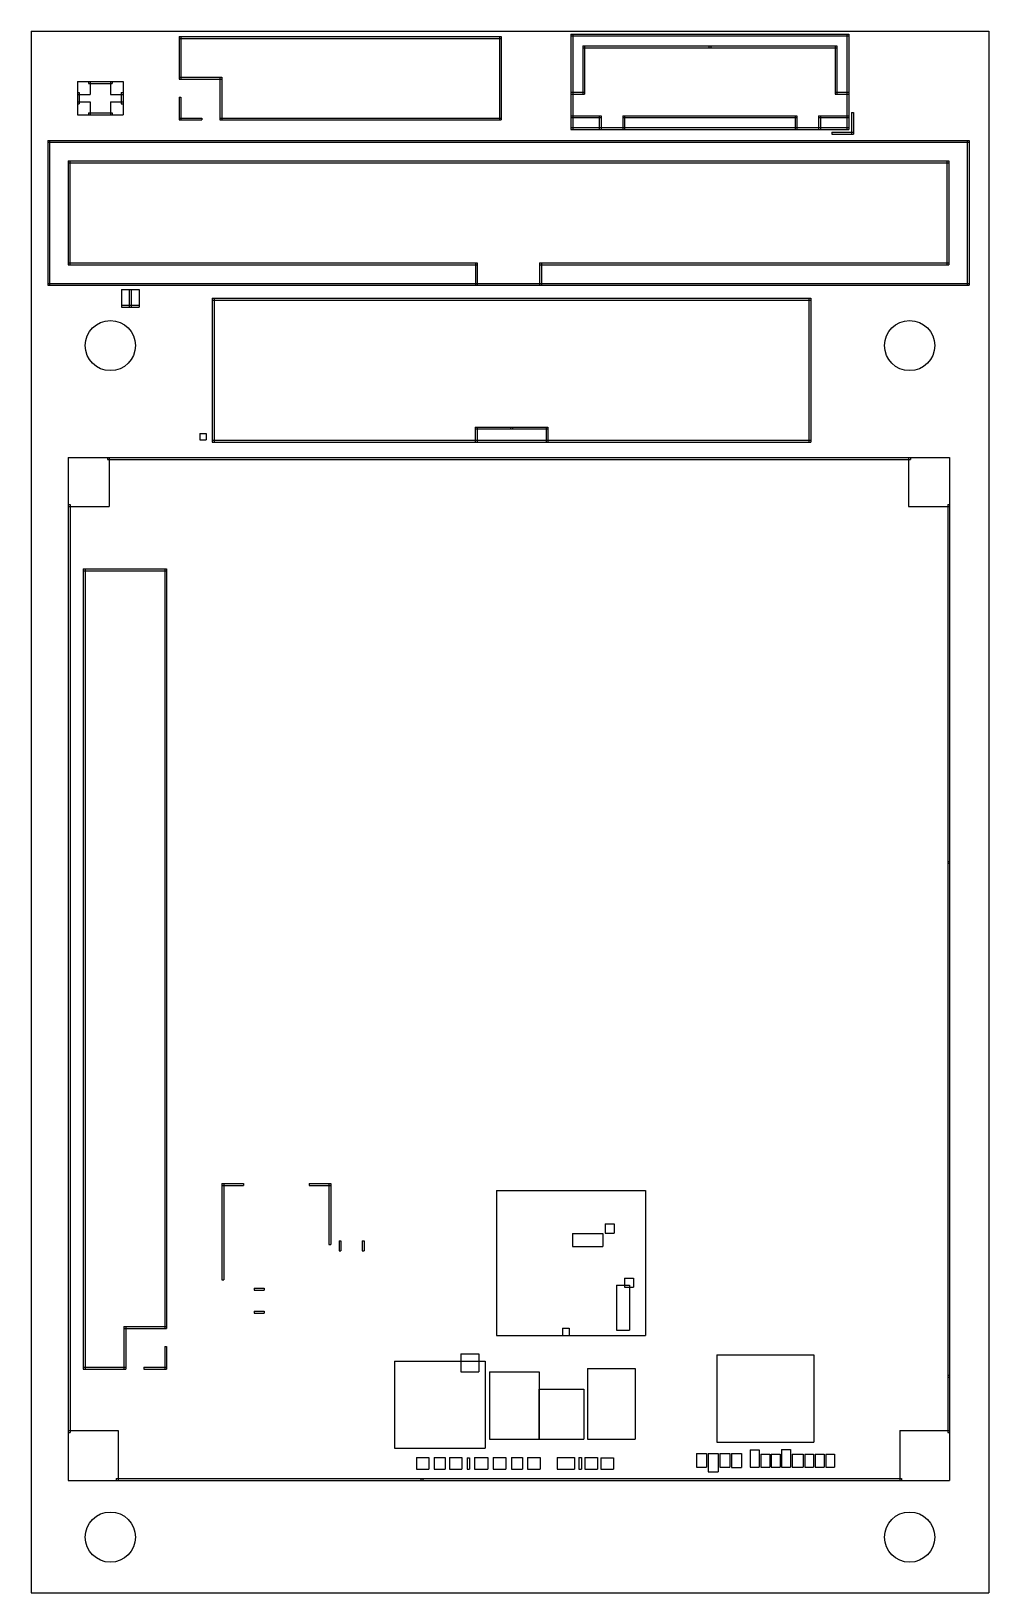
# Model space of a CAD drawing. Header units: metres. Extents: x 0 to 2406, y -3921 to 0.
import ezdxf

# ---------------------------------------------------------------- set-up
doc = ezdxf.new("R2010")
doc.units = ezdxf.units.M

msp = doc.modelspace()

# ---------------------------------------------------------------- linework, layer by layer
for p, q in [((0, 0), (2405.511811, 0)), ((0, 0), (0, -3921.259843)), ((2405.511811, 0), (2405.511811, -3921.259843)), ((0, -3921.259843), (2405.511811, -3921.259843))]:
    msp.add_line(p, q)
for centre in [(198.818898, -789.370079), (2206.692913, -789.370079), (198.818898, -3781.496063), (2206.692913, -3781.496063)]:
    msp.add_circle(centre, 62.992126)
at = {"layer": '1'}
for p, q in [((371.456693, -13.188976), (1180.905512, -13.188976)), ((371.456693, -13.188976), (371.456693, -17.913386)), ((371.456693, -13.188976), (376.181102, -13.188976)), ((371.456693, -13.188976), (371.456693, -120.275591)), ((371.456693, -17.913386), (1180.905512, -17.913386)), ((376.181102, -13.188976), (376.181102, -120.275591)), ((1176.181102, -13.188976), (1180.905512, -13.188976)), ((1176.181102, -13.188976), (1176.181102, -222.637795)), ((1180.905512, -13.188976), (1180.905512, -17.913386)), ((1180.905512, -13.188976), (1180.905512, -222.637795)), ((1355.511811, -7.086614), (2053.937008, -7.086614)), ((1355.511811, -7.086614), (1355.511811, -11.811024)), ((1355.511811, -7.086614), (1360.23622, -7.086614)), ((1355.511811, -7.086614), (1355.511811, -246.850394)), ((1355.511811, -11.811024), (2053.937008, -11.811024)), ((1360.23622, -7.086614), (1360.23622, -246.850394)), ((1385.433071, -37.007874), (1707.086614, -37.007874)), ((1385.433071, -37.007874), (1385.433071, -41.732283)), ((1385.433071, -37.007874), (1390.15748, -37.007874)), ((1385.433071, -37.007874), (1385.433071, -157.874016)), ((1390.15748, -37.007874), (1390.15748, -157.874016)), ((1702.362205, -37.007874), (2024.015748, -37.007874)), ((1702.362205, -37.007874), (1702.362205, -41.732283)), ((1707.086614, -37.007874), (1707.086614, -41.732283)), ((2019.291339, -37.007874), (2024.015748, -37.007874)), ((2019.291339, -37.007874), (2019.291339, -157.874016)), ((2024.015748, -37.007874), (2024.015748, -41.732283)), ((2024.015748, -37.007874), (2024.015748, -157.874016)), ((2049.212598, -7.086614), (2053.937008, -7.086614)), ((2049.212598, -7.086614), (2049.212598, -246.850394)), ((2053.937008, -7.086614), (2053.937008, -11.811024)), ((2053.937008, -7.086614), (2053.937008, -246.850394)), ((1385.433071, -41.732283), (1707.086614, -41.732283)), ((1702.362205, -41.732283), (2024.015748, -41.732283)), ((371.456693, -115.551181), (478.543307, -115.551181)), ((371.456693, -115.551181), (371.456693, -120.275591)), ((473.818898, -115.551181), (478.543307, -115.551181)), ((473.818898, -115.551181), (473.818898, -222.637795)), ((478.543307, -115.551181), (478.543307, -120.275591)), ((478.543307, -115.551181), (478.543307, -222.637795)), ((116.141732, -126.377953), (148.425197, -126.377953)), ((116.141732, -126.377953), (116.141732, -158.661417)), ((116.141732, -153.937008), (120.866142, -153.937008)), ((116.141732, -153.937008), (116.141732, -182.283465)), ((120.866142, -153.937008), (120.866142, -182.283465)), ((143.700787, -126.377953), (203.543307, -126.377953)), ((143.700787, -126.377953), (143.700787, -131.102362)), ((143.700787, -131.102362), (203.543307, -131.102362)), ((148.425197, -126.377953), (148.425197, -158.661417)), ((198.818898, -126.377953), (231.102362, -126.377953)), ((198.818898, -126.377953), (198.818898, -158.661417)), ((203.543307, -126.377953), (203.543307, -131.102362)), ((226.377953, -153.937008), (231.102362, -153.937008)), ((226.377953, -153.937008), (226.377953, -182.283465)), ((231.102362, -126.377953), (231.102362, -158.661417)), ((231.102362, -153.937008), (231.102362, -182.283465)), ((371.456693, -120.275591), (478.543307, -120.275591)), ((371.456693, -120.275591), (376.181102, -120.275591)), ((1355.905512, -153.149606), (1390.15748, -153.149606)), ((1355.905512, -153.149606), (1355.905512, -157.874016)), ((1390.15748, -153.149606), (1390.15748, -157.874016)), ((2019.291339, -153.149606), (2053.543307, -153.149606)), ((2019.291339, -153.149606), (2019.291339, -157.874016)), ((2053.543307, -153.149606), (2053.543307, -157.874016)), ((116.141732, -158.661417), (148.425197, -158.661417)), ((116.141732, -177.559055), (148.425197, -177.559055)), ((116.141732, -177.559055), (116.141732, -209.84252)), ((116.141732, -182.283465), (120.866142, -182.283465)), ((148.425197, -177.559055), (148.425197, -209.84252)), ((198.818898, -158.661417), (231.102362, -158.661417)), ((198.818898, -177.559055), (231.102362, -177.559055)), ((198.818898, -177.559055), (198.818898, -209.84252)), ((226.377953, -182.283465), (231.102362, -182.283465)), ((231.102362, -177.559055), (231.102362, -209.84252)), ((371.456693, -165.551181), (376.181102, -165.551181)), ((371.456693, -165.551181), (371.456693, -222.637795)), ((376.181102, -165.551181), (376.181102, -222.637795)), ((1355.905512, -157.874016), (1390.15748, -157.874016)), ((1385.433071, -157.874016), (1390.15748, -157.874016)), ((2019.291339, -157.874016), (2024.015748, -157.874016)), ((2019.291339, -157.874016), (2053.543307, -157.874016)), ((116.141732, -209.84252), (148.425197, -209.84252)), ((143.700787, -205.11811), (203.543307, -205.11811)), ((143.700787, -205.11811), (143.700787, -209.84252)), ((143.700787, -209.84252), (203.543307, -209.84252)), ((198.818898, -209.84252), (231.102362, -209.84252)), ((203.543307, -205.11811), (203.543307, -209.84252)), ((371.456693, -217.913386), (428.543307, -217.913386)), ((371.456693, -217.913386), (371.456693, -222.637795)), ((371.456693, -222.637795), (428.543307, -222.637795)), ((371.456693, -222.637795), (376.181102, -222.637795)), ((428.543307, -217.913386), (428.543307, -222.637795)), ((473.818898, -217.913386), (1180.905512, -217.913386)), ((473.818898, -217.913386), (473.818898, -222.637795)), ((473.818898, -222.637795), (1180.905512, -222.637795)), ((473.818898, -222.637795), (478.543307, -222.637795)), ((1176.181102, -222.637795), (1180.905512, -222.637795)), ((1180.905512, -217.913386), (1180.905512, -222.637795)), ((1355.905512, -212.204724), (1431.496063, -212.204724)), ((1355.905512, -212.204724), (1355.905512, -216.929134)), ((1355.905512, -212.204724), (1360.629921, -212.204724)), ((1355.905512, -212.204724), (1355.905512, -246.456693)), ((1355.905512, -216.929134), (1431.496063, -216.929134)), ((1360.629921, -212.204724), (1360.629921, -246.456693)), ((1426.771654, -212.204724), (1431.496063, -212.204724)), ((1426.771654, -212.204724), (1426.771654, -246.456693)), ((1431.496063, -212.204724), (1431.496063, -216.929134)), ((1431.496063, -212.204724), (1431.496063, -246.456693)), ((1485.826772, -212.204724), (1490.551181, -212.204724)), ((1485.826772, -212.204724), (1485.826772, -246.456693)), ((1485.826772, -212.204724), (1923.622047, -212.204724)), ((1485.826772, -212.204724), (1485.826772, -216.929134)), ((1485.826772, -216.929134), (1923.622047, -216.929134)), ((1490.551181, -212.204724), (1490.551181, -246.456693)), ((1918.897638, -212.204724), (1923.622047, -212.204724)), ((1918.897638, -212.204724), (1918.897638, -246.456693)), ((1923.622047, -212.204724), (1923.622047, -246.456693)), ((1923.622047, -212.204724), (1923.622047, -216.929134)), ((1977.952756, -212.204724), (2053.543307, -212.204724)), ((1977.952756, -212.204724), (1977.952756, -216.929134)), ((1977.952756, -212.204724), (1982.677165, -212.204724)), ((1977.952756, -212.204724), (1977.952756, -246.456693)), ((1977.952756, -216.929134), (2053.543307, -216.929134)), ((1982.677165, -212.204724), (1982.677165, -246.456693)), ((2048.818898, -212.204724), (2053.543307, -212.204724)), ((2048.818898, -212.204724), (2048.818898, -246.456693)), ((2053.543307, -212.204724), (2053.543307, -216.929134)), ((2053.543307, -212.204724), (2053.543307, -246.456693)), ((2060.629921, -204.330709), (2065.354331, -204.330709)), ((2060.629921, -204.330709), (2060.629921, -258.267717)), ((2065.354331, -204.330709), (2065.354331, -258.267717)), ((41.338583, -274.114173), (2356.299213, -274.114173)), ((41.338583, -274.114173), (41.338583, -278.838583)), ((41.338583, -274.114173), (46.062992, -274.114173)), ((41.338583, -274.114173), (41.338583, -637.893701)), ((46.062992, -274.114173), (46.062992, -637.893701)), ((1355.511811, -242.125984), (2053.937008, -242.125984)), ((1355.511811, -242.125984), (1355.511811, -246.850394)), ((1355.511811, -246.850394), (1360.23622, -246.850394)), ((1355.511811, -246.850394), (2053.937008, -246.850394)), ((1355.905512, -241.732283), (1431.496063, -241.732283)), ((1355.905512, -241.732283), (1355.905512, -246.456693)), ((1355.905512, -246.456693), (1431.496063, -246.456693)), ((1355.905512, -246.456693), (1360.629921, -246.456693)), ((1426.771654, -246.456693), (1431.496063, -246.456693)), ((1431.496063, -241.732283), (1431.496063, -246.456693)), ((1485.826772, -241.732283), (1923.622047, -241.732283)), ((1485.826772, -241.732283), (1485.826772, -246.456693)), ((1485.826772, -246.456693), (1923.622047, -246.456693)), ((1485.826772, -246.456693), (1490.551181, -246.456693)), ((1918.897638, -246.456693), (1923.622047, -246.456693)), ((1923.622047, -241.732283), (1923.622047, -246.456693)), ((1977.952756, -241.732283), (2053.543307, -241.732283)), ((1977.952756, -241.732283), (1977.952756, -246.456693)), ((1977.952756, -246.456693), (1982.677165, -246.456693)), ((1977.952756, -246.456693), (2053.543307, -246.456693)), ((2011.417323, -253.543307), (2065.354331, -253.543307)), ((2011.417323, -253.543307), (2011.417323, -258.267717)), ((2011.417323, -258.267717), (2065.354331, -258.267717)), ((2048.818898, -246.456693), (2053.543307, -246.456693)), ((2049.212598, -246.850394), (2053.937008, -246.850394)), ((2053.543307, -241.732283), (2053.543307, -246.456693)), ((2053.937008, -242.125984), (2053.937008, -246.850394)), ((2060.629921, -258.267717), (2065.354331, -258.267717)), ((2065.354331, -253.543307), (2065.354331, -258.267717)), ((2351.574803, -274.114173), (2356.299213, -274.114173)), ((2351.574803, -274.114173), (2351.574803, -637.893701)), ((2356.299213, -274.114173), (2356.299213, -278.838583)), ((2356.299213, -274.114173), (2356.299213, -637.893701)), ((41.338583, -278.838583), (2356.299213, -278.838583)), ((92.519685, -325.688976), (2305.11811, -325.688976)), ((92.519685, -325.688976), (92.519685, -330.413386)), ((92.519685, -325.688976), (97.244094, -325.688976)), ((92.519685, -325.688976), (92.519685, -586.318898)), ((92.519685, -330.413386), (2305.11811, -330.413386)), ((97.244094, -325.688976), (97.244094, -586.318898)), ((2300.393701, -325.688976), (2305.11811, -325.688976)), ((2300.393701, -325.688976), (2300.393701, -586.318898)), ((2305.11811, -325.688976), (2305.11811, -330.413386)), ((2305.11811, -325.688976), (2305.11811, -586.318898)), ((92.519685, -581.594488), (1120.472441, -581.594488)), ((92.519685, -581.594488), (92.519685, -586.318898)), ((92.519685, -586.318898), (1120.472441, -586.318898)), ((92.519685, -586.318898), (97.244094, -586.318898)), ((1115.748031, -581.594488), (1120.472441, -581.594488)), ((1115.748031, -581.594488), (1115.748031, -637.893701)), ((1120.472441, -581.594488), (1120.472441, -637.893701)), ((1120.472441, -581.594488), (1120.472441, -586.318898)), ((1277.165354, -581.594488), (1281.889764, -581.594488)), ((1277.165354, -581.594488), (1277.165354, -586.318898)), ((1277.165354, -581.594488), (1281.889764, -581.594488)), ((1277.165354, -581.594488), (1277.165354, -637.893701)), ((1277.165354, -581.594488), (2305.11811, -581.594488)), ((1277.165354, -581.594488), (1277.165354, -586.318898)), ((1277.165354, -586.318898), (1281.889764, -586.318898)), ((1277.165354, -586.318898), (2305.11811, -586.318898)), ((1281.889764, -581.594488), (1281.889764, -586.318898)), ((1281.889764, -581.594488), (1281.889764, -637.893701)), ((2300.393701, -586.318898), (2305.11811, -586.318898)), ((2305.11811, -581.594488), (2305.11811, -586.318898)), ((41.338583, -633.169291), (2356.299213, -633.169291)), ((41.338583, -633.169291), (41.338583, -637.893701)), ((41.338583, -637.893701), (2356.299213, -637.893701)), ((41.338583, -637.893701), (46.062992, -637.893701)), ((226.771654, -648.523622), (251.181102, -648.523622)), ((226.771654, -648.523622), (226.771654, -692.61811)), ((246.456693, -648.523622), (270.866142, -648.523622)), ((246.456693, -648.523622), (246.456693, -692.61811)), ((251.181102, -648.523622), (251.181102, -692.61811)), ((270.866142, -648.523622), (270.866142, -692.61811)), ((1115.748031, -637.893701), (1120.472441, -637.893701)), ((1277.165354, -637.893701), (1281.889764, -637.893701)), ((2351.574803, -637.893701), (2356.299213, -637.893701)), ((2356.299213, -633.169291), (2356.299213, -637.893701)), ((226.771654, -687.893701), (270.866142, -687.893701)), ((226.771654, -687.893701), (226.771654, -692.61811)), ((226.771654, -692.61811), (270.866142, -692.61811)), ((226.771654, -692.61811), (251.181102, -692.61811)), ((246.456693, -692.61811), (270.866142, -692.61811)), ((270.866142, -687.893701), (270.866142, -692.61811)), ((454.586614, -670.728346), (459.586614, -670.728346)), ((454.586614, -670.728346), (454.586614, -1032.027559)), ((454.586614, -670.728346), (1958.799213, -670.728346)), ((454.586614, -670.728346), (454.586614, -675.728346)), ((454.586614, -675.728346), (1958.799213, -675.728346)), ((459.586614, -670.728346), (459.586614, -1032.027559)), ((1953.799213, -670.728346), (1958.799213, -670.728346)), ((1953.799213, -670.728346), (1953.799213, -1032.027559)), ((1958.799213, -670.728346), (1958.799213, -1032.027559)), ((1958.799213, -670.728346), (1958.799213, -675.728346)), ((423.818898, -1010.425197), (439.566929, -1010.425197)), ((423.818898, -1010.425197), (423.818898, -1026.173228)), ((439.566929, -1010.425197), (439.566929, -1026.173228)), ((1115.330709, -993.937008), (1120.055118, -993.937008)), ((1115.330709, -993.937008), (1115.330709, -1031.661417)), ((1115.330709, -993.937008), (1209.055118, -993.937008)), ((1115.330709, -993.937008), (1115.330709, -998.661417)), ((1115.330709, -998.661417), (1209.055118, -998.661417)), ((1120.055118, -993.937008), (1120.055118, -1031.661417)), ((1204.330709, -993.937008), (1298.055118, -993.937008)), ((1204.330709, -993.937008), (1204.330709, -998.661417)), ((1204.330709, -998.661417), (1298.055118, -998.661417)), ((1209.055118, -993.937008), (1209.055118, -998.661417)), ((1293.330709, -993.937008), (1298.055118, -993.937008)), ((1293.330709, -993.937008), (1293.330709, -1031.661417)), ((1298.055118, -993.937008), (1298.055118, -1031.661417)), ((1298.055118, -993.937008), (1298.055118, -998.661417)), ((423.818898, -1026.173228), (439.566929, -1026.173228)), ((454.586614, -1027.027559), (1958.799213, -1027.027559)), ((454.586614, -1027.027559), (454.586614, -1032.027559)), ((454.586614, -1032.027559), (459.586614, -1032.027559)), ((454.586614, -1032.027559), (1958.799213, -1032.027559)), ((1115.330709, -1031.661417), (1120.055118, -1031.661417)), ((1293.330709, -1031.661417), (1298.055118, -1031.661417)), ((1953.799213, -1032.027559), (1958.799213, -1032.027559)), ((1958.799213, -1027.027559), (1958.799213, -1032.027559)), ((92.810551, -1070.315827), (195.972047, -1070.315827)), ((92.810551, -1070.315827), (92.810551, -1193.480315)), ((191.247638, -1070.315827), (2208.720394, -1070.315827)), ((191.247638, -1070.315827), (191.247638, -1075.040236)), ((191.247638, -1075.040236), (2208.720394, -1075.040236)), ((195.972047, -1070.315827), (195.972047, -1193.480315)), ((2203.995984, -1070.315827), (2307.15748, -1070.315827)), ((2203.995984, -1070.315827), (2203.995984, -1193.480315)), ((2208.720394, -1070.315827), (2208.720394, -1075.040236)), ((2307.15748, -1070.315827), (2307.15748, -1193.480315)), ((92.810551, -1188.755906), (97.637795, -1188.755906)), ((92.810551, -1188.755906), (92.810551, -3518.897638)), ((92.810551, -1193.480315), (195.972047, -1193.480315)), ((97.637795, -1188.755906), (97.637795, -3518.897638)), ((2203.995984, -1193.480315), (2307.15748, -1193.480315)), ((2302.362205, -1188.755906), (2307.15748, -1188.755906)), ((2302.362205, -1188.755906), (2302.362205, -2089.370079)), ((2307.15748, -1188.755906), (2307.15748, -2089.370079)), ((130.708661, -1350.393701), (135.433071, -1350.393701)), ((130.708661, -1350.393701), (130.708661, -3359.84252)), ((130.708661, -1350.393701), (340.15748, -1350.393701)), ((130.708661, -1350.393701), (130.708661, -1355.11811)), ((130.708661, -1355.11811), (340.15748, -1355.11811)), ((135.433071, -1350.393701), (135.433071, -3359.84252)), ((335.433071, -1350.393701), (340.15748, -1350.393701)), ((335.433071, -1350.393701), (335.433071, -3257.480315)), ((340.15748, -1350.393701), (340.15748, -3257.480315)), ((340.15748, -1350.393701), (340.15748, -1355.11811)), ((2302.362205, -2084.645669), (2307.086614, -2084.645669)), ((2302.362205, -2084.645669), (2302.362205, -3379.527559)), ((2302.362205, -2089.370079), (2307.15748, -2089.370079)), ((2307.086614, -2084.645669), (2307.086614, -3379.527559)), ((479.133858, -2893.700787), (533.464567, -2893.700787)), ((479.133858, -2893.700787), (479.133858, -2898.425197)), ((479.133858, -2893.700787), (483.858268, -2893.700787)), ((479.133858, -2893.700787), (479.133858, -3135.03937)), ((479.133858, -2898.425197), (533.464567, -2898.425197)), ((483.858268, -2893.700787), (483.858268, -3135.03937)), ((533.464567, -2893.700787), (533.464567, -2898.425197)), ((698.031496, -2893.700787), (752.362205, -2893.700787)), ((698.031496, -2893.700787), (698.031496, -2898.425197)), ((698.031496, -2898.425197), (752.362205, -2898.425197)), ((747.637795, -2893.700787), (752.362205, -2893.700787)), ((747.637795, -2893.700787), (747.637795, -3046.456693)), ((752.362205, -2893.700787), (752.362205, -2898.425197)), ((752.362205, -2893.700787), (752.362205, -3046.456693)), ((1169.179646, -2910.699055), (1543.41878, -2910.699055)), ((1169.179646, -2910.699055), (1169.179646, -3275.089528)), ((1543.41878, -2910.699055), (1543.41878, -3275.089528)), ((1359.949449, -3019.179134), (1435.786575, -3019.179134)), ((1359.949449, -3019.179134), (1359.949449, -3052.078386)), ((1435.786575, -3019.179134), (1435.786575, -3052.078386)), ((1442.000157, -2995.038031), (1464.591654, -2995.038031)), ((1442.000157, -2995.038031), (1442.000157, -3017.899567)), ((1442.000157, -3017.899567), (1464.591654, -3017.899567)), ((1464.591654, -2995.038031), (1464.591654, -3017.899567)), ((747.637795, -3046.456693), (752.362205, -3046.456693)), ((773.425197, -3037.352283), (778.149606, -3037.352283)), ((773.425197, -3037.352283), (773.425197, -3062.647717)), ((778.149606, -3037.352283), (778.149606, -3062.647717)), ((831.299213, -3037.352283), (836.023622, -3037.352283)), ((831.299213, -3037.352283), (831.299213, -3062.647717)), ((836.023622, -3037.352283), (836.023622, -3062.647717)), ((1359.949449, -3052.078386), (1435.786575, -3052.078386)), ((773.425197, -3062.647717), (778.149606, -3062.647717)), ((831.299213, -3062.647717), (836.023622, -3062.647717)), ((479.133858, -3135.03937), (483.858268, -3135.03937)), ((1490.145827, -3131.371575), (1513.401969, -3131.371575)), ((1490.145827, -3131.371575), (1490.145827, -3153.439961)), ((1513.401969, -3131.371575), (1513.401969, -3153.439961)), ((559.793228, -3156.496063), (585.088661, -3156.496063)), ((559.793228, -3156.496063), (559.793228, -3161.220472)), ((559.793228, -3161.220472), (585.088661, -3161.220472)), ((585.088661, -3156.496063), (585.088661, -3161.220472)), ((1470.58563, -3148.854331), (1503.096181, -3148.854331)), ((1470.58563, -3148.854331), (1470.58563, -3262.162756)), ((1490.145827, -3153.439961), (1513.401969, -3153.439961)), ((1503.096181, -3148.854331), (1503.096181, -3262.162756)), ((559.793228, -3214.370079), (585.088661, -3214.370079)), ((559.793228, -3214.370079), (559.793228, -3219.094488)), ((585.088661, -3214.370079), (585.088661, -3219.094488)), ((233.070866, -3252.755906), (237.795276, -3252.755906)), ((233.070866, -3252.755906), (233.070866, -3359.84252)), ((233.070866, -3252.755906), (340.15748, -3252.755906)), ((233.070866, -3252.755906), (233.070866, -3257.480315)), ((237.795276, -3252.755906), (237.795276, -3359.84252)), ((340.15748, -3252.755906), (340.15748, -3257.480315)), ((559.793228, -3219.094488), (585.088661, -3219.094488)), ((233.070866, -3257.480315), (340.15748, -3257.480315)), ((335.433071, -3257.480315), (340.15748, -3257.480315)), ((1169.179646, -3275.089528), (1543.41878, -3275.089528)), ((1334.63874, -3257.039449), (1351.035827, -3257.039449)), ((1334.63874, -3257.039449), (1334.63874, -3275.127756)), ((1334.63874, -3275.127756), (1351.035827, -3275.127756)), ((1351.035827, -3257.039449), (1351.035827, -3275.127756)), ((1470.58563, -3262.162756), (1503.096181, -3262.162756)), ((335.433071, -3302.755906), (340.15748, -3302.755906)), ((335.433071, -3302.755906), (335.433071, -3359.84252)), ((340.15748, -3302.755906), (340.15748, -3359.84252)), ((1079.505197, -3321.506614), (1124.421063, -3321.506614)), ((1079.505197, -3321.506614), (1079.505197, -3366.590433)), ((1124.421063, -3321.506614), (1124.421063, -3366.590433)), ((1722.752874, -3324.121732), (1966.223504, -3324.121732)), ((1722.752874, -3324.121732), (1722.752874, -3542.977008)), ((1966.223504, -3324.121732), (1966.223504, -3542.977008)), ((130.708661, -3355.11811), (237.795276, -3355.11811)), ((130.708661, -3355.11811), (130.708661, -3359.84252)), ((130.708661, -3359.84252), (135.433071, -3359.84252)), ((130.708661, -3359.84252), (237.795276, -3359.84252)), ((233.070866, -3359.84252), (237.795276, -3359.84252)), ((237.795276, -3355.11811), (237.795276, -3359.84252)), ((283.070866, -3355.11811), (340.15748, -3355.11811)), ((283.070866, -3355.11811), (283.070866, -3359.84252)), ((283.070866, -3359.84252), (340.15748, -3359.84252)), ((335.433071, -3359.84252), (340.15748, -3359.84252)), ((340.15748, -3355.11811), (340.15748, -3359.84252)), ((912.744291, -3339.317441), (1140.111614, -3339.317441)), ((912.744291, -3339.317441), (912.744291, -3558.080512)), ((1079.505197, -3366.590433), (1124.421063, -3366.590433)), ((1140.111614, -3339.317441), (1140.111614, -3558.080512)), ((1151.137362, -3366.164567), (1276.167244, -3366.164567)), ((1151.137362, -3366.164567), (1151.137362, -3535.705906)), ((1276.167244, -3366.164567), (1276.167244, -3535.705906)), ((1397.686811, -3358.335709), (1516.979055, -3358.335709)), ((1397.686811, -3358.335709), (1397.686811, -3535.845906)), ((1516.979055, -3358.335709), (1516.979055, -3535.845906)), ((1275.506772, -3409.663937), (1388.277283, -3409.663937)), ((1275.506772, -3409.663937), (1275.506772, -3535.731496)), ((1388.277283, -3409.663937), (1388.277283, -3535.731496)), ((2302.362205, -3374.80315), (2307.086614, -3374.80315)), ((2302.362205, -3374.80315), (2302.362205, -3518.897638)), ((2302.362205, -3379.527559), (2307.086614, -3379.527559)), ((2307.086614, -3374.80315), (2307.086614, -3518.897638)), ((92.810551, -3518.897638), (97.637795, -3518.897638)), ((92.913386, -3514.173228), (218.110236, -3514.173228)), ((92.913386, -3514.173228), (92.913386, -3639.370079)), ((218.110236, -3514.173228), (218.110236, -3639.370079)), ((2181.889764, -3514.173228), (2307.086614, -3514.173228)), ((2181.889764, -3514.173228), (2181.889764, -3639.370079)), ((2302.362205, -3518.897638), (2307.086614, -3518.897638)), ((2307.086614, -3514.173228), (2307.086614, -3639.370079)), ((912.744291, -3558.080512), (1140.111614, -3558.080512)), ((1151.137362, -3535.705906), (1276.167244, -3535.705906)), ((1275.506772, -3535.731496), (1388.277283, -3535.731496)), ((1397.686811, -3535.845906), (1516.979055, -3535.845906)), ((1722.752874, -3542.977008), (1966.223504, -3542.977008)), ((1805.829803, -3561.938425), (1828.531181, -3561.938425)), ((1805.829803, -3561.938425), (1805.829803, -3606.053898)), ((1828.531181, -3561.938425), (1828.531181, -3606.053898)), ((1885.062953, -3561.888307), (1907.761969, -3561.888307)), ((1885.062953, -3561.888307), (1885.062953, -3606.031457)), ((1907.761969, -3561.888307), (1907.761969, -3606.031457)), ((967.710157, -3581.883661), (999.224724, -3581.883661)), ((967.710157, -3581.883661), (967.710157, -3611.182559)), ((999.224724, -3581.883661), (999.224724, -3611.182559)), ((1012.164331, -3581.899961), (1039.669173, -3581.899961)), ((1012.164331, -3581.899961), (1012.164331, -3611.182559)), ((1039.669173, -3581.899961), (1039.669173, -3611.182559)), ((1050.386575, -3581.872402), (1081.891378, -3581.872402)), ((1050.386575, -3581.872402), (1050.386575, -3611.118504)), ((1081.891378, -3581.872402), (1081.891378, -3611.118504)), ((1094.831024, -3582.039961), (1101.00248, -3582.039961)), ((1094.831024, -3582.039961), (1094.831024, -3611.068465)), ((1101.00248, -3582.039961), (1101.00248, -3611.068465)), ((1113.498031, -3581.944252), (1147.224724, -3581.944252)), ((1113.498031, -3581.944252), (1113.498031, -3611.097047)), ((1147.224724, -3581.944252), (1147.224724, -3611.097047)), ((1160.164331, -3581.832087), (1192.076378, -3581.832087)), ((1160.164331, -3581.832087), (1160.164331, -3611.174449)), ((1192.076378, -3581.832087), (1192.076378, -3611.174449)), ((1206.831024, -3581.899961), (1233.891378, -3581.899961)), ((1206.831024, -3581.899961), (1206.831024, -3611.182559)), ((1233.891378, -3581.899961), (1233.891378, -3611.182559)), ((1246.831024, -3581.907953), (1278.736654, -3581.907953)), ((1246.831024, -3581.907953), (1246.831024, -3611.182559)), ((1278.736654, -3581.907953), (1278.736654, -3611.182559)), ((1321.139331, -3581.956535), (1365.190787, -3581.956535)), ((1321.139331, -3581.956535), (1321.139331, -3611.153307)), ((1365.190787, -3581.956535), (1365.190787, -3611.153307)), ((1375.942126, -3581.899961), (1382.113622, -3581.899961)), ((1375.942126, -3581.899961), (1375.942126, -3611.053819)), ((1382.113622, -3581.899961), (1382.113622, -3611.053819)), ((1390.922559, -3581.899961), (1422.490827, -3581.899961)), ((1390.922559, -3581.899961), (1390.922559, -3611.074961)), ((1422.490827, -3581.899961), (1422.490827, -3611.074961)), ((1431.234213, -3582.009291), (1462.780276, -3582.009291)), ((1431.234213, -3582.009291), (1431.234213, -3611.090472)), ((1462.780276, -3582.009291), (1462.780276, -3611.090472)), ((1671.214409, -3571.48437), (1696.228661, -3571.48437)), ((1671.214409, -3571.48437), (1671.214409, -3606.080709)), ((1671.214409, -3606.080709), (1696.228661, -3606.080709)), ((1696.228661, -3571.48437), (1696.228661, -3606.080709)), ((1700.497441, -3571.563858), (1725.454252, -3571.563858)), ((1700.497441, -3571.563858), (1700.497441, -3617.536299)), ((1725.454252, -3571.563858), (1725.454252, -3617.536299)), ((1729.693425, -3571.597362), (1754.72752, -3571.597362)), ((1729.693425, -3571.597362), (1729.693425, -3606.064331)), ((1729.693425, -3606.064331), (1754.72752, -3606.064331)), ((1754.72752, -3571.597362), (1754.72752, -3606.064331)), ((1759.578858, -3571.512283), (1783.915787, -3571.512283)), ((1759.578858, -3571.512283), (1759.578858, -3606.821969)), ((1759.578858, -3606.821969), (1783.915787, -3606.821969)), ((1783.915787, -3571.512283), (1783.915787, -3606.821969)), ((1805.829803, -3606.053898), (1828.531181, -3606.053898)), ((1832.752874, -3573.484252), (1855.596102, -3573.484252)), ((1832.752874, -3573.484252), (1832.752874, -3606.053898)), ((1832.752874, -3606.053898), (1855.596102, -3606.053898)), ((1855.596102, -3573.484252), (1855.596102, -3606.053898)), ((1858.95063, -3573.433543), (1881.409528, -3573.433543)), ((1858.95063, -3573.433543), (1858.95063, -3606.053898)), ((1858.95063, -3606.053898), (1881.409528, -3606.053898)), ((1881.409528, -3573.433543), (1881.409528, -3606.053898)), ((1885.062953, -3606.031457), (1907.761969, -3606.031457)), ((1911.983661, -3573.35252), (1939.300433, -3573.35252)), ((1911.983661, -3573.35252), (1911.983661, -3605.906614)), ((1911.983661, -3605.906614), (1939.300433, -3605.906614)), ((1939.300433, -3573.35252), (1939.300433, -3605.906614)), ((1943.454843, -3573.35252), (1965.454252, -3573.35252)), ((1943.454843, -3573.35252), (1943.454843, -3606.053898)), ((1943.454843, -3606.053898), (1965.454252, -3606.053898)), ((1965.454252, -3573.35252), (1965.454252, -3606.053898)), ((1969.675945, -3573.414094), (1991.60811, -3573.414094)), ((1969.675945, -3573.414094), (1969.675945, -3606.053898)), ((1969.675945, -3606.053898), (1991.60811, -3606.053898)), ((1991.60811, -3573.414094), (1991.60811, -3606.053898)), ((1995.834882, -3573.516378), (2017.761969, -3573.516378)), ((1995.834882, -3573.516378), (1995.834882, -3605.865787)), ((1995.834882, -3605.865787), (2017.761969, -3605.865787)), ((2017.761969, -3573.516378), (2017.761969, -3605.865787)), ((92.913386, -3639.370079), (218.110236, -3639.370079)), ((213.385827, -3634.645669), (983.464567, -3634.645669)), ((213.385827, -3634.645669), (213.385827, -3639.370079)), ((213.385827, -3639.370079), (983.464567, -3639.370079)), ((967.710157, -3611.182559), (999.224724, -3611.182559)), ((978.740157, -3634.645669), (2186.614173, -3634.645669)), ((978.740157, -3634.645669), (978.740157, -3639.370079)), ((978.740157, -3639.370079), (2186.614173, -3639.370079)), ((983.464567, -3634.645669), (983.464567, -3639.370079)), ((1012.164331, -3611.182559), (1039.669173, -3611.182559)), ((1050.386575, -3611.118504), (1081.891378, -3611.118504)), ((1094.831024, -3611.068465), (1101.00248, -3611.068465)), ((1113.498031, -3611.097047), (1147.224724, -3611.097047)), ((1160.164331, -3611.174449), (1192.076378, -3611.174449)), ((1206.831024, -3611.182559), (1233.891378, -3611.182559)), ((1246.831024, -3611.182559), (1278.736654, -3611.182559)), ((1321.139331, -3611.153307), (1365.190787, -3611.153307)), ((1375.942126, -3611.053819), (1382.113622, -3611.053819)), ((1390.922559, -3611.074961), (1422.490827, -3611.074961)), ((1431.234213, -3611.090472), (1462.780276, -3611.090472)), ((1700.497441, -3617.536299), (1725.454252, -3617.536299)), ((2181.889764, -3639.370079), (2307.086614, -3639.370079)), ((2186.614173, -3634.645669), (2186.614173, -3639.370079))]:
    msp.add_line(p, q, dxfattribs=at)

doc.saveas('drawing.dxf')
